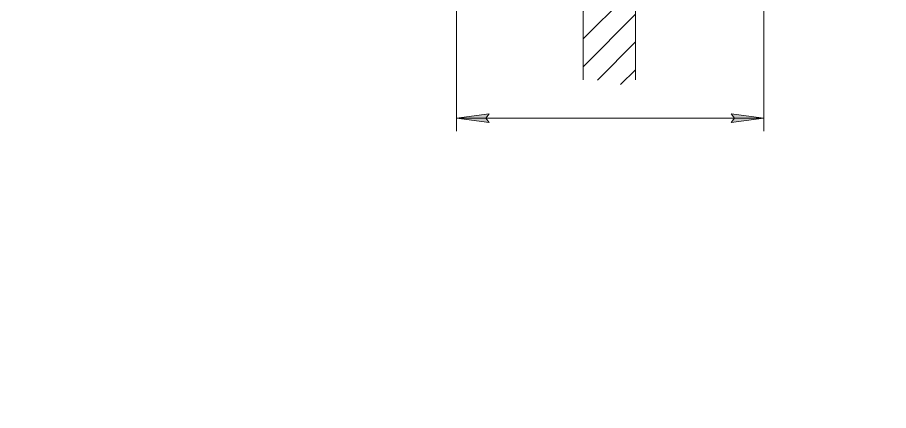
# Model space of a CAD drawing. Header units: millimetres. Extents: x 0 to 841, y 0 to 594.
# Drawn here: x 0 to 133.2, y 0 to 60.1 of the extents above; entities that cross this region are included whole.
import ezdxf

# ---------------------------------------------------------------- set-up
doc = ezdxf.new("R2010")
doc.units = ezdxf.units.MM
doc.linetypes.add('K5LT_THIN', pattern=[0])
doc.layers.add('Системный слой', color=7, linetype='Continuous')

msp = doc.modelspace()

# ---------------------------------------------------------------- hatches: boundary and pattern name
at = {"layer": 'Системный слой'}
h = msp.add_hatch(dxfattribs=at)
h.set_pattern_fill('Металл', angle=45, style=0, pattern_type=0)
h.set_pattern_definition([(45, (0, 0), (-2.12132, 2.12132), [])])
h.paths.add_polyline_path([(86.5, 50.53), (86.5, 50.53), (86.8, 50.63), (87.48, 50.76), (87.96, 50.72), (88.16, 50.68), (88.86, 50.44), (91.47, 49.71), (93.68, 49.96), (94.5, 50.27), (94.5, 50.53)])
h.paths.add_polyline_path([(86.5, 75), (86.5, 56.77), (86.52, 56.77), (86.54, 50.53), (94.5, 50.53), (94.5, 75), (94.5, 77.03), (92.75, 77.03), (86.5, 77.03)])
h.paths.add_polyline_path([(86.5, 95.78), (86.5, 91.07), (86.5, 89.53), (94.5, 89.53), (94.5, 91.07), (94.5, 95.78)])
for points in [[(72.13, 44.03), (71.63, 44.68), (72.13, 45.34), (67.13, 44.68)], [(114.13, 44.68), (109.13, 45.34), (109.63, 44.68), (109.13, 44.03)]]:
    msp.add_hatch(color=7, dxfattribs=at).paths.add_polyline_path(points)

# ---------------------------------------------------------------- linework, layer by layer
at = {"layer": 'Системный слой', "color": 7, "linetype": 'K5LT_THIN', "lineweight": 18}
for p, q in [((67.13, 90.54), (67.13, 42.68)), ((114.13, 87.86), (114.13, 42.68)), ((67.13, 44.68), (72.13, 45.34)), ((72.13, 45.34), (71.63, 44.68)), ((109.63, 44.68), (109.13, 45.34)), ((109.13, 45.34), (114.13, 44.68)), ((72.13, 44.03), (67.13, 44.68)), ((67.13, 44.68), (114.13, 44.68)), ((71.63, 44.68), (72.13, 44.03)), ((114.13, 44.68), (109.13, 44.03)), ((109.13, 44.03), (109.63, 44.68))]:
    msp.add_line(p, q, dxfattribs=at)
at = {"layer": 'Системный слой', "color": 7, "linetype": 'K5LT_THIN', "const_width": 0.18}
for points in [[(86.5, 76.78), (86.5, 50.53)], [(94.5, 50.53), (94.5, 77.03)]]:
    msp.add_lwpolyline(points, dxfattribs=at)

doc.saveas('drawing.dxf')
